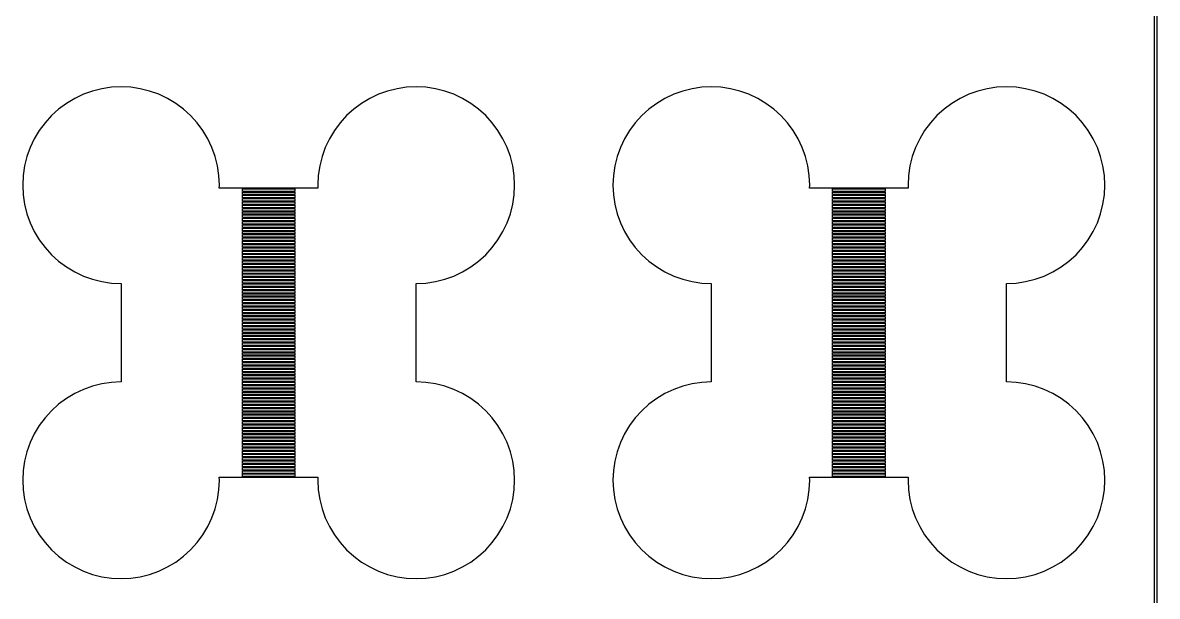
# Model space of a CAD drawing. Extents: x 0 to 72, y 0 to 108.
# Drawn here: x 54.75 to 72.05, y 9.48 to 18.23 of the extents above; entities that cross this region are included whole.
import ezdxf

# ---------------------------------------------------------------- set-up
doc = ezdxf.new("R2010")
doc.units = 0

msp = doc.modelspace()

# ---------------------------------------------------------------- linework, layer by layer
for p, q in [((72, 108), (72, 0)), ((72.05, -0.04999), (72.05, 108.05)), ((55.676, 17.1358), (55.5429, 17.0729)), ((55.8146, 17.1854), (55.676, 17.1358)), ((55.9574, 17.2212), (55.8146, 17.1854)), ((56.103, 17.2428), (55.9574, 17.2212)), ((56.25, 17.25), (56.103, 17.2428)), ((56.397, 17.2428), (56.25, 17.25)), ((56.5426, 17.2212), (56.397, 17.2428)), ((56.6854, 17.1854), (56.5426, 17.2212)), ((56.824, 17.1358), (56.6854, 17.1854)), ((56.9571, 17.0729), (56.824, 17.1358)), ((60.176, 17.1358), (60.0429, 17.0729)), ((60.3146, 17.1854), (60.176, 17.1358)), ((60.4574, 17.2212), (60.3146, 17.1854)), ((60.603, 17.2428), (60.4574, 17.2212)), ((60.75, 17.25), (60.603, 17.2428)), ((60.897, 17.2428), (60.75, 17.25)), ((61.0426, 17.2212), (60.897, 17.2428)), ((61.1854, 17.1854), (61.0426, 17.2212)), ((61.324, 17.1358), (61.1854, 17.1854)), ((61.4571, 17.0729), (61.324, 17.1358)), ((64.676, 17.1358), (64.5429, 17.0729)), ((64.8146, 17.1854), (64.676, 17.1358)), ((64.9574, 17.2212), (64.8146, 17.1854)), ((65.103, 17.2428), (64.9574, 17.2212)), ((65.25, 17.25), (65.103, 17.2428)), ((65.397, 17.2428), (65.25, 17.25)), ((65.5426, 17.2212), (65.397, 17.2428)), ((65.6854, 17.1854), (65.5426, 17.2212)), ((65.824, 17.1358), (65.6854, 17.1854)), ((65.9571, 17.0729), (65.824, 17.1358)), ((69.176, 17.1358), (69.0429, 17.0729)), ((69.3146, 17.1854), (69.176, 17.1358)), ((69.4574, 17.2212), (69.3146, 17.1854)), ((69.603, 17.2428), (69.4574, 17.2212)), ((69.75, 17.25), (69.603, 17.2428)), ((69.897, 17.2428), (69.75, 17.25)), ((70.0426, 17.2212), (69.897, 17.2428)), ((70.1854, 17.1854), (70.0426, 17.2212)), ((70.324, 17.1358), (70.1854, 17.1854)), ((70.4571, 17.0729), (70.324, 17.1358)), ((55.4167, 16.9972), (55.2984, 16.9095)), ((55.5429, 17.0729), (55.4167, 16.9972)), ((57.0834, 16.9972), (56.9571, 17.0729)), ((57.2016, 16.9095), (57.0834, 16.9972)), ((59.9166, 16.9972), (59.7984, 16.9095)), ((60.0429, 17.0729), (59.9166, 16.9972)), ((61.5833, 16.9972), (61.4571, 17.0729)), ((61.7016, 16.9095), (61.5833, 16.9972)), ((64.4167, 16.9972), (64.2984, 16.9095)), ((64.5429, 17.0729), (64.4167, 16.9972)), ((66.0834, 16.9972), (65.9571, 17.0729)), ((66.2016, 16.9095), (66.0834, 16.9972)), ((68.9166, 16.9972), (68.7984, 16.9095)), ((69.0429, 17.0729), (68.9166, 16.9972)), ((70.5833, 16.9972), (70.4571, 17.0729)), ((70.7016, 16.9095), (70.5833, 16.9972)), ((55.1893, 16.8107), (55.0905, 16.7016)), ((55.2984, 16.9095), (55.1893, 16.8107)), ((57.3107, 16.8107), (57.2016, 16.9095)), ((57.4095, 16.7016), (57.3107, 16.8107)), ((59.6893, 16.8107), (59.5905, 16.7016)), ((59.7984, 16.9095), (59.6893, 16.8107)), ((61.8107, 16.8107), (61.7016, 16.9095)), ((61.9095, 16.7016), (61.8107, 16.8107)), ((64.1893, 16.8107), (64.0905, 16.7016)), ((64.2984, 16.9095), (64.1893, 16.8107)), ((66.3107, 16.8107), (66.2016, 16.9095)), ((66.4095, 16.7016), (66.3107, 16.8107)), ((68.6893, 16.8107), (68.5905, 16.7016)), ((68.7984, 16.9095), (68.6893, 16.8107)), ((70.8107, 16.8107), (70.7016, 16.9095)), ((70.9095, 16.7016), (70.8107, 16.8107)), ((55.0905, 16.7016), (55.0028, 16.5833)), ((57.4972, 16.5833), (57.4095, 16.7016)), ((59.5905, 16.7016), (59.5028, 16.5833)), ((61.9972, 16.5833), (61.9095, 16.7016)), ((64.0905, 16.7016), (64.0028, 16.5833)), ((66.4972, 16.5833), (66.4095, 16.7016)), ((68.5905, 16.7016), (68.5028, 16.5833)), ((70.9972, 16.5833), (70.9095, 16.7016)), ((54.9271, 16.4571), (54.8642, 16.324)), ((55.0028, 16.5833), (54.9271, 16.4571)), ((57.5729, 16.4571), (57.4972, 16.5833)), ((57.6358, 16.324), (57.5729, 16.4571)), ((59.4271, 16.4571), (59.3642, 16.324)), ((59.5028, 16.5833), (59.4271, 16.4571)), ((62.0729, 16.4571), (61.9972, 16.5833)), ((62.1358, 16.324), (62.0729, 16.4571)), ((63.9271, 16.4571), (63.8642, 16.324)), ((64.0028, 16.5833), (63.9271, 16.4571)), ((66.5729, 16.4571), (66.4972, 16.5833)), ((66.6358, 16.324), (66.5729, 16.4571)), ((68.4271, 16.4571), (68.3642, 16.324)), ((68.5028, 16.5833), (68.4271, 16.4571)), ((71.0729, 16.4571), (70.9972, 16.5833)), ((71.1358, 16.324), (71.0729, 16.4571)), ((54.8642, 16.324), (54.8146, 16.1854)), ((57.6854, 16.1854), (57.6358, 16.324)), ((59.3642, 16.324), (59.3146, 16.1854)), ((62.1854, 16.1854), (62.1358, 16.324)), ((63.8642, 16.324), (63.8146, 16.1854)), ((66.6854, 16.1854), (66.6358, 16.324)), ((68.3642, 16.324), (68.3146, 16.1854)), ((71.1854, 16.1854), (71.1358, 16.324)), ((54.8146, 16.1854), (54.7788, 16.0426)), ((57.7212, 16.0426), (57.6854, 16.1854)), ((59.3146, 16.1854), (59.2788, 16.0426)), ((62.2212, 16.0426), (62.1854, 16.1854)), ((63.8146, 16.1854), (63.7788, 16.0426)), ((66.7212, 16.0426), (66.6854, 16.1854)), ((68.3146, 16.1854), (68.2788, 16.0426)), ((71.2212, 16.0426), (71.1854, 16.1854)), ((54.7788, 16.0426), (54.7572, 15.897)), ((57.7428, 15.897), (57.7212, 16.0426)), ((59.2788, 16.0426), (59.2572, 15.897)), ((62.2428, 15.897), (62.2212, 16.0426)), ((63.7788, 16.0426), (63.7572, 15.897)), ((66.7428, 15.897), (66.7212, 16.0426)), ((68.2788, 16.0426), (68.2572, 15.897)), ((71.2428, 15.897), (71.2212, 16.0426)), ((54.7572, 15.897), (54.75, 15.75)), ((54.75, 15.75), (54.7572, 15.603)), ((57.75, 15.75), (57.7428, 15.897)), ((57.7478, 15.705), (57.75, 15.75)), ((59.2572, 15.897), (59.25, 15.75)), ((59.25, 15.75), (59.2522, 15.705)), ((62.25, 15.75), (62.2428, 15.897)), ((62.2428, 15.603), (62.25, 15.75)), ((63.7572, 15.897), (63.75, 15.75)), ((63.75, 15.75), (63.7572, 15.603)), ((66.75, 15.75), (66.7428, 15.897)), ((66.7478, 15.705), (66.75, 15.75)), ((68.2572, 15.897), (68.25, 15.75)), ((68.25, 15.75), (68.2522, 15.705)), ((71.25, 15.75), (71.2428, 15.897)), ((71.2428, 15.603), (71.25, 15.75)), ((54.7572, 15.603), (54.7788, 15.4574)), ((59.2522, 15.705), (57.7478, 15.705)), ((58.1, 15.655), (58.1, 15.695)), ((58.1, 15.695), (58.9, 15.695)), ((58.9, 15.655), (58.1, 15.655)), ((58.1, 15.605), (58.1, 15.645)), ((58.1, 15.645), (58.9, 15.645)), ((58.9, 15.605), (58.1, 15.605)), ((58.1, 15.555), (58.1, 15.595)), ((58.1, 15.595), (58.9, 15.595)), ((58.9, 15.695), (58.9, 15.655)), ((58.9, 15.645), (58.9, 15.605)), ((58.9, 15.595), (58.9, 15.555)), ((62.2212, 15.4574), (62.2428, 15.603)), ((63.7572, 15.603), (63.7788, 15.4574)), ((68.2522, 15.705), (66.7478, 15.705)), ((67.1, 15.655), (67.1, 15.695)), ((67.1, 15.695), (67.9, 15.695)), ((67.9, 15.655), (67.1, 15.655)), ((67.1, 15.605), (67.1, 15.645)), ((67.1, 15.645), (67.9, 15.645)), ((67.9, 15.605), (67.1, 15.605)), ((67.1, 15.555), (67.1, 15.595)), ((67.1, 15.595), (67.9, 15.595)), ((67.9, 15.695), (67.9, 15.655)), ((67.9, 15.645), (67.9, 15.605)), ((67.9, 15.595), (67.9, 15.555)), ((71.2212, 15.4574), (71.2428, 15.603)), ((54.7788, 15.4574), (54.8146, 15.3146)), ((58.9, 15.555), (58.1, 15.555)), ((58.1, 15.505), (58.1, 15.545)), ((58.1, 15.545), (58.9, 15.545)), ((58.9, 15.505), (58.1, 15.505)), ((58.1, 15.455), (58.1, 15.495)), ((58.1, 15.495), (58.9, 15.495)), ((58.9, 15.455), (58.1, 15.455)), ((58.1, 15.405), (58.1, 15.445)), ((58.1, 15.445), (58.9, 15.445)), ((58.9, 15.405), (58.1, 15.405)), ((58.9, 15.545), (58.9, 15.505)), ((58.9, 15.495), (58.9, 15.455)), ((58.9, 15.445), (58.9, 15.405)), ((62.1854, 15.3146), (62.2212, 15.4574)), ((63.7788, 15.4574), (63.8146, 15.3146)), ((67.9, 15.555), (67.1, 15.555)), ((67.1, 15.505), (67.1, 15.545)), ((67.1, 15.545), (67.9, 15.545)), ((67.9, 15.505), (67.1, 15.505)), ((67.1, 15.455), (67.1, 15.495)), ((67.1, 15.495), (67.9, 15.495)), ((67.9, 15.455), (67.1, 15.455)), ((67.1, 15.405), (67.1, 15.445)), ((67.1, 15.445), (67.9, 15.445)), ((67.9, 15.405), (67.1, 15.405)), ((67.9, 15.545), (67.9, 15.505)), ((67.9, 15.495), (67.9, 15.455)), ((67.9, 15.445), (67.9, 15.405)), ((71.1854, 15.3146), (71.2212, 15.4574)), ((54.8146, 15.3146), (54.8642, 15.176)), ((58.1, 15.355), (58.1, 15.395)), ((58.1, 15.395), (58.9, 15.395)), ((58.9, 15.355), (58.1, 15.355)), ((58.1, 15.305), (58.1, 15.345)), ((58.1, 15.345), (58.9, 15.345)), ((58.9, 15.305), (58.1, 15.305)), ((58.1, 15.255), (58.1, 15.295)), ((58.1, 15.295), (58.9, 15.295)), ((58.9, 15.255), (58.1, 15.255)), ((58.1, 15.205), (58.1, 15.245)), ((58.1, 15.245), (58.9, 15.245)), ((58.9, 15.395), (58.9, 15.355)), ((58.9, 15.345), (58.9, 15.305)), ((58.9, 15.295), (58.9, 15.255)), ((58.9, 15.245), (58.9, 15.205)), ((62.1358, 15.176), (62.1854, 15.3146)), ((63.8146, 15.3146), (63.8642, 15.176)), ((67.1, 15.355), (67.1, 15.395)), ((67.1, 15.395), (67.9, 15.395)), ((67.9, 15.355), (67.1, 15.355)), ((67.1, 15.305), (67.1, 15.345)), ((67.1, 15.345), (67.9, 15.345)), ((67.9, 15.305), (67.1, 15.305)), ((67.1, 15.255), (67.1, 15.295)), ((67.1, 15.295), (67.9, 15.295)), ((67.9, 15.255), (67.1, 15.255)), ((67.1, 15.205), (67.1, 15.245)), ((67.1, 15.245), (67.9, 15.245)), ((67.9, 15.395), (67.9, 15.355)), ((67.9, 15.345), (67.9, 15.305)), ((67.9, 15.295), (67.9, 15.255)), ((67.9, 15.245), (67.9, 15.205)), ((71.1358, 15.176), (71.1854, 15.3146)), ((54.8642, 15.176), (54.9271, 15.0429)), ((58.9, 15.205), (58.1, 15.205)), ((58.1, 15.155), (58.1, 15.195)), ((58.1, 15.195), (58.9, 15.195)), ((58.9, 15.155), (58.1, 15.155)), ((58.1, 15.105), (58.1, 15.145)), ((58.1, 15.145), (58.9, 15.145)), ((58.9, 15.105), (58.1, 15.105)), ((58.1, 15.055), (58.1, 15.095)), ((58.1, 15.095), (58.9, 15.095)), ((58.9, 15.055), (58.1, 15.055)), ((58.9, 15.195), (58.9, 15.155)), ((58.9, 15.145), (58.9, 15.105)), ((58.9, 15.095), (58.9, 15.055)), ((62.0729, 15.0429), (62.1358, 15.176)), ((63.8642, 15.176), (63.9271, 15.0429)), ((67.9, 15.205), (67.1, 15.205)), ((67.1, 15.155), (67.1, 15.195)), ((67.1, 15.195), (67.9, 15.195)), ((67.9, 15.155), (67.1, 15.155)), ((67.1, 15.105), (67.1, 15.145)), ((67.1, 15.145), (67.9, 15.145)), ((67.9, 15.105), (67.1, 15.105)), ((67.1, 15.055), (67.1, 15.095)), ((67.1, 15.095), (67.9, 15.095)), ((67.9, 15.055), (67.1, 15.055)), ((67.9, 15.195), (67.9, 15.155)), ((67.9, 15.145), (67.9, 15.105)), ((67.9, 15.095), (67.9, 15.055)), ((71.0729, 15.0429), (71.1358, 15.176)), ((54.9271, 15.0429), (55.0028, 14.9166)), ((55.0028, 14.9166), (55.0905, 14.7984)), ((58.1, 15.005), (58.1, 15.045)), ((58.1, 15.045), (58.9, 15.045)), ((58.9, 15.005), (58.1, 15.005)), ((58.1, 14.955), (58.1, 14.995)), ((58.1, 14.995), (58.9, 14.995)), ((58.9, 14.955), (58.1, 14.955)), ((58.1, 14.905), (58.1, 14.945)), ((58.1, 14.945), (58.9, 14.945)), ((58.9, 14.905), (58.1, 14.905)), ((58.1, 14.855), (58.1, 14.895)), ((58.1, 14.895), (58.9, 14.895)), ((58.9, 15.045), (58.9, 15.005)), ((58.9, 14.995), (58.9, 14.955)), ((58.9, 14.945), (58.9, 14.905)), ((58.9, 14.895), (58.9, 14.855)), ((61.9095, 14.7984), (61.9972, 14.9166)), ((61.9972, 14.9166), (62.0729, 15.0429)), ((63.9271, 15.0429), (64.0028, 14.9166)), ((64.0028, 14.9166), (64.0905, 14.7984)), ((67.1, 15.005), (67.1, 15.045)), ((67.1, 15.045), (67.9, 15.045)), ((67.9, 15.005), (67.1, 15.005)), ((67.1, 14.955), (67.1, 14.995)), ((67.1, 14.995), (67.9, 14.995)), ((67.9, 14.955), (67.1, 14.955)), ((67.1, 14.905), (67.1, 14.945)), ((67.1, 14.945), (67.9, 14.945)), ((67.9, 14.905), (67.1, 14.905)), ((67.1, 14.855), (67.1, 14.895)), ((67.1, 14.895), (67.9, 14.895)), ((67.9, 15.045), (67.9, 15.005)), ((67.9, 14.995), (67.9, 14.955)), ((67.9, 14.945), (67.9, 14.905)), ((67.9, 14.895), (67.9, 14.855)), ((70.9095, 14.7984), (70.9972, 14.9166)), ((70.9972, 14.9166), (71.0729, 15.0429)), ((55.0905, 14.7984), (55.1893, 14.6893)), ((58.9, 14.855), (58.1, 14.855)), ((58.1, 14.805), (58.1, 14.845)), ((58.1, 14.845), (58.9, 14.845)), ((58.9, 14.805), (58.1, 14.805)), ((58.1, 14.755), (58.1, 14.795)), ((58.1, 14.795), (58.9, 14.795)), ((58.9, 14.755), (58.1, 14.755)), ((58.1, 14.705), (58.1, 14.745)), ((58.1, 14.745), (58.9, 14.745)), ((58.9, 14.705), (58.1, 14.705)), ((58.9, 14.845), (58.9, 14.805)), ((58.9, 14.795), (58.9, 14.755)), ((58.9, 14.745), (58.9, 14.705)), ((61.8107, 14.6893), (61.9095, 14.7984)), ((64.0905, 14.7984), (64.1893, 14.6893)), ((67.9, 14.855), (67.1, 14.855)), ((67.1, 14.805), (67.1, 14.845)), ((67.1, 14.845), (67.9, 14.845)), ((67.9, 14.805), (67.1, 14.805)), ((67.1, 14.755), (67.1, 14.795)), ((67.1, 14.795), (67.9, 14.795)), ((67.9, 14.755), (67.1, 14.755)), ((67.1, 14.705), (67.1, 14.745)), ((67.1, 14.745), (67.9, 14.745)), ((67.9, 14.705), (67.1, 14.705)), ((67.9, 14.845), (67.9, 14.805)), ((67.9, 14.795), (67.9, 14.755)), ((67.9, 14.745), (67.9, 14.705)), ((70.8107, 14.6893), (70.9095, 14.7984)), ((55.1893, 14.6893), (55.2984, 14.5905)), ((55.2984, 14.5905), (55.4167, 14.5028)), ((58.1, 14.655), (58.1, 14.695)), ((58.1, 14.695), (58.9, 14.695)), ((58.9, 14.655), (58.1, 14.655)), ((58.1, 14.605), (58.1, 14.645)), ((58.1, 14.645), (58.9, 14.645)), ((58.9, 14.605), (58.1, 14.605)), ((58.1, 14.555), (58.1, 14.595)), ((58.1, 14.595), (58.9, 14.595)), ((58.9, 14.555), (58.1, 14.555)), ((58.1, 14.505), (58.1, 14.545)), ((58.1, 14.545), (58.9, 14.545)), ((58.9, 14.695), (58.9, 14.655)), ((58.9, 14.645), (58.9, 14.605)), ((58.9, 14.595), (58.9, 14.555)), ((58.9, 14.545), (58.9, 14.505)), ((61.5833, 14.5028), (61.7016, 14.5905)), ((61.7016, 14.5905), (61.8107, 14.6893)), ((64.1893, 14.6893), (64.2984, 14.5905)), ((64.2984, 14.5905), (64.4167, 14.5028)), ((67.1, 14.655), (67.1, 14.695)), ((67.1, 14.695), (67.9, 14.695)), ((67.9, 14.655), (67.1, 14.655)), ((67.1, 14.605), (67.1, 14.645)), ((67.1, 14.645), (67.9, 14.645)), ((67.9, 14.605), (67.1, 14.605)), ((67.1, 14.555), (67.1, 14.595)), ((67.1, 14.595), (67.9, 14.595)), ((67.9, 14.555), (67.1, 14.555)), ((67.1, 14.505), (67.1, 14.545)), ((67.1, 14.545), (67.9, 14.545)), ((67.9, 14.695), (67.9, 14.655)), ((67.9, 14.645), (67.9, 14.605)), ((67.9, 14.595), (67.9, 14.555)), ((67.9, 14.545), (67.9, 14.505)), ((70.5833, 14.5028), (70.7016, 14.5905)), ((70.7016, 14.5905), (70.8107, 14.6893)), ((55.4167, 14.5028), (55.5429, 14.4271)), ((55.5429, 14.4271), (55.676, 14.3642)), ((55.676, 14.3642), (55.8146, 14.3146)), ((58.9, 14.505), (58.1, 14.505)), ((58.1, 14.455), (58.1, 14.495)), ((58.1, 14.495), (58.9, 14.495)), ((58.9, 14.455), (58.1, 14.455)), ((58.1, 14.405), (58.1, 14.445)), ((58.1, 14.445), (58.9, 14.445)), ((58.9, 14.405), (58.1, 14.405)), ((58.1, 14.355), (58.1, 14.395)), ((58.1, 14.395), (58.9, 14.395)), ((58.9, 14.495), (58.9, 14.455)), ((58.9, 14.445), (58.9, 14.405)), ((58.9, 14.395), (58.9, 14.355)), ((61.1854, 14.3146), (61.324, 14.3642)), ((61.324, 14.3642), (61.4571, 14.4271)), ((61.4571, 14.4271), (61.5833, 14.5028)), ((64.4167, 14.5028), (64.5429, 14.4271)), ((64.5429, 14.4271), (64.676, 14.3642)), ((64.676, 14.3642), (64.8146, 14.3146)), ((67.9, 14.505), (67.1, 14.505)), ((67.1, 14.455), (67.1, 14.495)), ((67.1, 14.495), (67.9, 14.495)), ((67.9, 14.455), (67.1, 14.455)), ((67.1, 14.405), (67.1, 14.445)), ((67.1, 14.445), (67.9, 14.445)), ((67.9, 14.405), (67.1, 14.405)), ((67.1, 14.355), (67.1, 14.395)), ((67.1, 14.395), (67.9, 14.395)), ((67.9, 14.495), (67.9, 14.455)), ((67.9, 14.445), (67.9, 14.405)), ((67.9, 14.395), (67.9, 14.355)), ((70.1854, 14.3146), (70.324, 14.3642)), ((70.324, 14.3642), (70.4571, 14.4271)), ((70.4571, 14.4271), (70.5833, 14.5028)), ((55.8146, 14.3146), (55.9574, 14.2788)), ((55.9574, 14.2788), (56.103, 14.2572)), ((56.103, 14.2572), (56.25, 14.25)), ((56.25, 14.25), (56.25, 12.75)), ((58.9, 14.355), (58.1, 14.355)), ((58.1, 14.305), (58.1, 14.345)), ((58.1, 14.345), (58.9, 14.345)), ((58.9, 14.305), (58.1, 14.305)), ((58.1, 14.255), (58.1, 14.295)), ((58.1, 14.295), (58.9, 14.295)), ((58.9, 14.255), (58.1, 14.255)), ((58.1, 14.205), (58.1, 14.245)), ((58.1, 14.245), (58.9, 14.245)), ((58.9, 14.205), (58.1, 14.205)), ((58.1, 14.155), (58.1, 14.195)), ((58.1, 14.195), (58.9, 14.195)), ((58.9, 14.345), (58.9, 14.305)), ((58.9, 14.295), (58.9, 14.255)), ((58.9, 14.245), (58.9, 14.205)), ((58.9, 14.195), (58.9, 14.155)), ((60.75, 14.25), (60.897, 14.2572)), ((60.75, 12.75), (60.75, 14.25)), ((60.897, 14.2572), (61.0426, 14.2788)), ((61.0426, 14.2788), (61.1854, 14.3146)), ((64.8146, 14.3146), (64.9574, 14.2788)), ((64.9574, 14.2788), (65.103, 14.2572)), ((65.103, 14.2572), (65.25, 14.25)), ((65.25, 14.25), (65.25, 12.75)), ((67.9, 14.355), (67.1, 14.355)), ((67.1, 14.305), (67.1, 14.345)), ((67.1, 14.345), (67.9, 14.345)), ((67.9, 14.305), (67.1, 14.305)), ((67.1, 14.255), (67.1, 14.295)), ((67.1, 14.295), (67.9, 14.295)), ((67.9, 14.255), (67.1, 14.255)), ((67.1, 14.205), (67.1, 14.245)), ((67.1, 14.245), (67.9, 14.245)), ((67.9, 14.205), (67.1, 14.205)), ((67.1, 14.155), (67.1, 14.195)), ((67.1, 14.195), (67.9, 14.195)), ((67.9, 14.345), (67.9, 14.305)), ((67.9, 14.295), (67.9, 14.255)), ((67.9, 14.245), (67.9, 14.205)), ((67.9, 14.195), (67.9, 14.155)), ((69.75, 14.25), (69.897, 14.2572)), ((69.75, 12.75), (69.75, 14.25)), ((69.897, 14.2572), (70.0426, 14.2788)), ((70.0426, 14.2788), (70.1854, 14.3146)), ((58.9, 14.155), (58.1, 14.155)), ((58.1, 14.105), (58.1, 14.145)), ((58.1, 14.145), (58.9, 14.145)), ((58.9, 14.105), (58.1, 14.105)), ((58.1, 14.055), (58.1, 14.095)), ((58.1, 14.095), (58.9, 14.095)), ((58.9, 14.055), (58.1, 14.055)), ((58.1, 14.005), (58.1, 14.045)), ((58.1, 14.045), (58.9, 14.045)), ((58.9, 14.145), (58.9, 14.105)), ((58.9, 14.095), (58.9, 14.055)), ((58.9, 14.045), (58.9, 14.005)), ((67.9, 14.155), (67.1, 14.155)), ((67.1, 14.105), (67.1, 14.145)), ((67.1, 14.145), (67.9, 14.145)), ((67.9, 14.105), (67.1, 14.105)), ((67.1, 14.055), (67.1, 14.095)), ((67.1, 14.095), (67.9, 14.095)), ((67.9, 14.055), (67.1, 14.055)), ((67.1, 14.005), (67.1, 14.045)), ((67.1, 14.045), (67.9, 14.045)), ((67.9, 14.145), (67.9, 14.105)), ((67.9, 14.095), (67.9, 14.055)), ((67.9, 14.045), (67.9, 14.005)), ((58.9, 14.005), (58.1, 14.005)), ((58.1, 13.955), (58.1, 13.995)), ((58.1, 13.995), (58.9, 13.995)), ((58.9, 13.955), (58.1, 13.955)), ((58.1, 13.905), (58.1, 13.945)), ((58.1, 13.945), (58.9, 13.945)), ((58.9, 13.905), (58.1, 13.905)), ((58.1, 13.855), (58.1, 13.895)), ((58.1, 13.895), (58.9, 13.895)), ((58.9, 13.855), (58.1, 13.855)), ((58.1, 13.805), (58.1, 13.845)), ((58.1, 13.845), (58.9, 13.845)), ((58.9, 13.995), (58.9, 13.955)), ((58.9, 13.945), (58.9, 13.905)), ((58.9, 13.895), (58.9, 13.855)), ((58.9, 13.845), (58.9, 13.805)), ((67.9, 14.005), (67.1, 14.005)), ((67.1, 13.955), (67.1, 13.995)), ((67.1, 13.995), (67.9, 13.995)), ((67.9, 13.955), (67.1, 13.955)), ((67.1, 13.905), (67.1, 13.945)), ((67.1, 13.945), (67.9, 13.945)), ((67.9, 13.905), (67.1, 13.905)), ((67.1, 13.855), (67.1, 13.895)), ((67.1, 13.895), (67.9, 13.895)), ((67.9, 13.855), (67.1, 13.855)), ((67.1, 13.805), (67.1, 13.845)), ((67.1, 13.845), (67.9, 13.845)), ((67.9, 13.995), (67.9, 13.955)), ((67.9, 13.945), (67.9, 13.905)), ((67.9, 13.895), (67.9, 13.855)), ((67.9, 13.845), (67.9, 13.805)), ((58.9, 13.805), (58.1, 13.805)), ((58.1, 13.755), (58.1, 13.795)), ((58.1, 13.795), (58.9, 13.795)), ((58.9, 13.755), (58.1, 13.755)), ((58.1, 13.705), (58.1, 13.745)), ((58.1, 13.745), (58.9, 13.745)), ((58.9, 13.705), (58.1, 13.705)), ((58.1, 13.655), (58.1, 13.695)), ((58.1, 13.695), (58.9, 13.695)), ((58.9, 13.795), (58.9, 13.755)), ((58.9, 13.745), (58.9, 13.705)), ((58.9, 13.695), (58.9, 13.655)), ((67.9, 13.805), (67.1, 13.805)), ((67.1, 13.755), (67.1, 13.795)), ((67.1, 13.795), (67.9, 13.795)), ((67.9, 13.755), (67.1, 13.755)), ((67.1, 13.705), (67.1, 13.745)), ((67.1, 13.745), (67.9, 13.745)), ((67.9, 13.705), (67.1, 13.705)), ((67.1, 13.655), (67.1, 13.695)), ((67.1, 13.695), (67.9, 13.695)), ((67.9, 13.795), (67.9, 13.755)), ((67.9, 13.745), (67.9, 13.705)), ((67.9, 13.695), (67.9, 13.655)), ((58.9, 13.655), (58.1, 13.655)), ((58.1, 13.605), (58.1, 13.645)), ((58.1, 13.645), (58.9, 13.645)), ((58.9, 13.605), (58.1, 13.605)), ((58.1, 13.555), (58.1, 13.595)), ((58.1, 13.595), (58.9, 13.595)), ((58.9, 13.555), (58.1, 13.555)), ((58.1, 13.505), (58.1, 13.545)), ((58.1, 13.545), (58.9, 13.545)), ((58.9, 13.505), (58.1, 13.505)), ((58.1, 13.455), (58.1, 13.495)), ((58.1, 13.495), (58.9, 13.495)), ((58.9, 13.645), (58.9, 13.605)), ((58.9, 13.595), (58.9, 13.555)), ((58.9, 13.545), (58.9, 13.505)), ((58.9, 13.495), (58.9, 13.455)), ((67.9, 13.655), (67.1, 13.655)), ((67.1, 13.605), (67.1, 13.645)), ((67.1, 13.645), (67.9, 13.645)), ((67.9, 13.605), (67.1, 13.605)), ((67.1, 13.555), (67.1, 13.595)), ((67.1, 13.595), (67.9, 13.595)), ((67.9, 13.555), (67.1, 13.555)), ((67.1, 13.505), (67.1, 13.545)), ((67.1, 13.545), (67.9, 13.545)), ((67.9, 13.505), (67.1, 13.505)), ((67.1, 13.455), (67.1, 13.495)), ((67.1, 13.495), (67.9, 13.495)), ((67.9, 13.645), (67.9, 13.605)), ((67.9, 13.595), (67.9, 13.555)), ((67.9, 13.545), (67.9, 13.505)), ((67.9, 13.495), (67.9, 13.455)), ((58.9, 13.455), (58.1, 13.455)), ((58.1, 13.405), (58.1, 13.445)), ((58.1, 13.445), (58.9, 13.445)), ((58.9, 13.405), (58.1, 13.405)), ((58.1, 13.355), (58.1, 13.395)), ((58.1, 13.395), (58.9, 13.395)), ((58.9, 13.355), (58.1, 13.355)), ((58.1, 13.305), (58.1, 13.345)), ((58.1, 13.345), (58.9, 13.345)), ((58.9, 13.445), (58.9, 13.405)), ((58.9, 13.395), (58.9, 13.355)), ((58.9, 13.345), (58.9, 13.305)), ((67.9, 13.455), (67.1, 13.455)), ((67.1, 13.405), (67.1, 13.445)), ((67.1, 13.445), (67.9, 13.445)), ((67.9, 13.405), (67.1, 13.405)), ((67.1, 13.355), (67.1, 13.395)), ((67.1, 13.395), (67.9, 13.395)), ((67.9, 13.355), (67.1, 13.355)), ((67.1, 13.305), (67.1, 13.345)), ((67.1, 13.345), (67.9, 13.345)), ((67.9, 13.445), (67.9, 13.405)), ((67.9, 13.395), (67.9, 13.355)), ((67.9, 13.345), (67.9, 13.305)), ((58.9, 13.305), (58.1, 13.305)), ((58.1, 13.255), (58.1, 13.295)), ((58.1, 13.295), (58.9, 13.295)), ((58.9, 13.255), (58.1, 13.255)), ((58.1, 13.205), (58.1, 13.245)), ((58.1, 13.245), (58.9, 13.245)), ((58.9, 13.205), (58.1, 13.205)), ((58.1, 13.155), (58.1, 13.195)), ((58.1, 13.195), (58.9, 13.195)), ((58.9, 13.155), (58.1, 13.155)), ((58.9, 13.295), (58.9, 13.255)), ((58.9, 13.245), (58.9, 13.205)), ((58.9, 13.195), (58.9, 13.155)), ((67.9, 13.305), (67.1, 13.305)), ((67.1, 13.255), (67.1, 13.295)), ((67.1, 13.295), (67.9, 13.295)), ((67.9, 13.255), (67.1, 13.255)), ((67.1, 13.205), (67.1, 13.245)), ((67.1, 13.245), (67.9, 13.245)), ((67.9, 13.205), (67.1, 13.205)), ((67.1, 13.155), (67.1, 13.195)), ((67.1, 13.195), (67.9, 13.195)), ((67.9, 13.155), (67.1, 13.155)), ((67.9, 13.295), (67.9, 13.255)), ((67.9, 13.245), (67.9, 13.205)), ((67.9, 13.195), (67.9, 13.155)), ((58.1, 13.105), (58.1, 13.145)), ((58.1, 13.145), (58.9, 13.145)), ((58.9, 13.105), (58.1, 13.105)), ((58.1, 13.055), (58.1, 13.095)), ((58.1, 13.095), (58.9, 13.095)), ((58.9, 13.055), (58.1, 13.055)), ((58.1, 13.005), (58.1, 13.045)), ((58.1, 13.045), (58.9, 13.045)), ((58.9, 13.005), (58.1, 13.005)), ((58.1, 12.955), (58.1, 12.995)), ((58.1, 12.995), (58.9, 12.995)), ((58.9, 13.145), (58.9, 13.105)), ((58.9, 13.095), (58.9, 13.055)), ((58.9, 13.045), (58.9, 13.005)), ((58.9, 12.995), (58.9, 12.955)), ((67.1, 13.105), (67.1, 13.145)), ((67.1, 13.145), (67.9, 13.145)), ((67.9, 13.105), (67.1, 13.105)), ((67.1, 13.055), (67.1, 13.095)), ((67.1, 13.095), (67.9, 13.095)), ((67.9, 13.055), (67.1, 13.055)), ((67.1, 13.005), (67.1, 13.045)), ((67.1, 13.045), (67.9, 13.045)), ((67.9, 13.005), (67.1, 13.005)), ((67.1, 12.955), (67.1, 12.995)), ((67.1, 12.995), (67.9, 12.995)), ((67.9, 13.145), (67.9, 13.105)), ((67.9, 13.095), (67.9, 13.055)), ((67.9, 13.045), (67.9, 13.005)), ((67.9, 12.995), (67.9, 12.955)), ((58.9, 12.955), (58.1, 12.955)), ((58.1, 12.905), (58.1, 12.945)), ((58.1, 12.945), (58.9, 12.945)), ((58.9, 12.905), (58.1, 12.905)), ((58.1, 12.855), (58.1, 12.895)), ((58.1, 12.895), (58.9, 12.895)), ((58.9, 12.855), (58.1, 12.855)), ((58.1, 12.805), (58.1, 12.845)), ((58.1, 12.845), (58.9, 12.845)), ((58.9, 12.805), (58.1, 12.805)), ((58.9, 12.945), (58.9, 12.905)), ((58.9, 12.895), (58.9, 12.855)), ((58.9, 12.845), (58.9, 12.805)), ((67.9, 12.955), (67.1, 12.955)), ((67.1, 12.905), (67.1, 12.945)), ((67.1, 12.945), (67.9, 12.945)), ((67.9, 12.905), (67.1, 12.905)), ((67.1, 12.855), (67.1, 12.895)), ((67.1, 12.895), (67.9, 12.895)), ((67.9, 12.855), (67.1, 12.855)), ((67.1, 12.805), (67.1, 12.845)), ((67.1, 12.845), (67.9, 12.845)), ((67.9, 12.805), (67.1, 12.805)), ((67.9, 12.945), (67.9, 12.905)), ((67.9, 12.895), (67.9, 12.855)), ((67.9, 12.845), (67.9, 12.805)), ((55.676, 12.6358), (55.5429, 12.5729)), ((55.8146, 12.6854), (55.676, 12.6358)), ((55.9574, 12.7212), (55.8146, 12.6854)), ((56.103, 12.7428), (55.9574, 12.7212)), ((56.25, 12.75), (56.103, 12.7428)), ((58.1, 12.755), (58.1, 12.795)), ((58.1, 12.795), (58.9, 12.795)), ((58.9, 12.755), (58.1, 12.755)), ((58.1, 12.705), (58.1, 12.745)), ((58.1, 12.745), (58.9, 12.745)), ((58.9, 12.705), (58.1, 12.705)), ((58.1, 12.655), (58.1, 12.695)), ((58.1, 12.695), (58.9, 12.695)), ((58.9, 12.655), (58.1, 12.655)), ((58.1, 12.605), (58.1, 12.645)), ((58.1, 12.645), (58.9, 12.645)), ((58.9, 12.795), (58.9, 12.755)), ((58.9, 12.745), (58.9, 12.705)), ((58.9, 12.695), (58.9, 12.655)), ((58.9, 12.645), (58.9, 12.605)), ((60.897, 12.7428), (60.75, 12.75)), ((61.0426, 12.7212), (60.897, 12.7428)), ((61.1854, 12.6854), (61.0426, 12.7212)), ((61.324, 12.6358), (61.1854, 12.6854)), ((61.4571, 12.5729), (61.324, 12.6358)), ((64.676, 12.6358), (64.5429, 12.5729)), ((64.8146, 12.6854), (64.676, 12.6358)), ((64.9574, 12.7212), (64.8146, 12.6854)), ((65.103, 12.7428), (64.9574, 12.7212)), ((65.25, 12.75), (65.103, 12.7428)), ((67.1, 12.755), (67.1, 12.795)), ((67.1, 12.795), (67.9, 12.795)), ((67.9, 12.755), (67.1, 12.755)), ((67.1, 12.705), (67.1, 12.745)), ((67.1, 12.745), (67.9, 12.745)), ((67.9, 12.705), (67.1, 12.705)), ((67.1, 12.655), (67.1, 12.695)), ((67.1, 12.695), (67.9, 12.695)), ((67.9, 12.655), (67.1, 12.655)), ((67.1, 12.605), (67.1, 12.645)), ((67.1, 12.645), (67.9, 12.645)), ((67.9, 12.795), (67.9, 12.755)), ((67.9, 12.745), (67.9, 12.705)), ((67.9, 12.695), (67.9, 12.655)), ((67.9, 12.645), (67.9, 12.605)), ((69.897, 12.7428), (69.75, 12.75)), ((70.0426, 12.7212), (69.897, 12.7428)), ((70.1854, 12.6854), (70.0426, 12.7212)), ((70.324, 12.6358), (70.1854, 12.6854)), ((70.4571, 12.5729), (70.324, 12.6358)), ((55.4167, 12.4972), (55.2984, 12.4095)), ((55.5429, 12.5729), (55.4167, 12.4972)), ((58.9, 12.605), (58.1, 12.605)), ((58.1, 12.555), (58.1, 12.595)), ((58.1, 12.595), (58.9, 12.595)), ((58.9, 12.555), (58.1, 12.555)), ((58.1, 12.505), (58.1, 12.545)), ((58.1, 12.545), (58.9, 12.545)), ((58.9, 12.505), (58.1, 12.505)), ((58.1, 12.455), (58.1, 12.495)), ((58.1, 12.495), (58.9, 12.495)), ((58.9, 12.595), (58.9, 12.555)), ((58.9, 12.545), (58.9, 12.505)), ((58.9, 12.495), (58.9, 12.455)), ((61.5833, 12.4972), (61.4571, 12.5729)), ((61.7016, 12.4095), (61.5833, 12.4972)), ((64.4167, 12.4972), (64.2984, 12.4095)), ((64.5429, 12.5729), (64.4167, 12.4972)), ((67.9, 12.605), (67.1, 12.605)), ((67.1, 12.555), (67.1, 12.595)), ((67.1, 12.595), (67.9, 12.595)), ((67.9, 12.555), (67.1, 12.555)), ((67.1, 12.505), (67.1, 12.545)), ((67.1, 12.545), (67.9, 12.545)), ((67.9, 12.505), (67.1, 12.505)), ((67.1, 12.455), (67.1, 12.495)), ((67.1, 12.495), (67.9, 12.495)), ((67.9, 12.595), (67.9, 12.555)), ((67.9, 12.545), (67.9, 12.505)), ((67.9, 12.495), (67.9, 12.455)), ((70.5833, 12.4972), (70.4571, 12.5729)), ((70.7016, 12.4095), (70.5833, 12.4972)), ((55.1893, 12.3107), (55.0905, 12.2016)), ((55.2984, 12.4095), (55.1893, 12.3107)), ((58.9, 12.455), (58.1, 12.455)), ((58.1, 12.405), (58.1, 12.445)), ((58.1, 12.445), (58.9, 12.445)), ((58.9, 12.405), (58.1, 12.405)), ((58.1, 12.355), (58.1, 12.395)), ((58.1, 12.395), (58.9, 12.395)), ((58.9, 12.355), (58.1, 12.355)), ((58.1, 12.305), (58.1, 12.345)), ((58.1, 12.345), (58.9, 12.345)), ((58.9, 12.305), (58.1, 12.305)), ((58.1, 12.255), (58.1, 12.295)), ((58.1, 12.295), (58.9, 12.295)), ((58.9, 12.445), (58.9, 12.405)), ((58.9, 12.395), (58.9, 12.355)), ((58.9, 12.345), (58.9, 12.305)), ((58.9, 12.295), (58.9, 12.255)), ((61.8107, 12.3107), (61.7016, 12.4095)), ((61.9095, 12.2016), (61.8107, 12.3107)), ((64.1893, 12.3107), (64.0905, 12.2016)), ((64.2984, 12.4095), (64.1893, 12.3107)), ((67.9, 12.455), (67.1, 12.455)), ((67.1, 12.405), (67.1, 12.445)), ((67.1, 12.445), (67.9, 12.445)), ((67.9, 12.405), (67.1, 12.405)), ((67.1, 12.355), (67.1, 12.395)), ((67.1, 12.395), (67.9, 12.395)), ((67.9, 12.355), (67.1, 12.355)), ((67.1, 12.305), (67.1, 12.345)), ((67.1, 12.345), (67.9, 12.345)), ((67.9, 12.305), (67.1, 12.305)), ((67.1, 12.255), (67.1, 12.295)), ((67.1, 12.295), (67.9, 12.295)), ((67.9, 12.445), (67.9, 12.405)), ((67.9, 12.395), (67.9, 12.355)), ((67.9, 12.345), (67.9, 12.305)), ((67.9, 12.295), (67.9, 12.255)), ((70.8107, 12.3107), (70.7016, 12.4095)), ((70.9095, 12.2016), (70.8107, 12.3107)), ((55.0905, 12.2016), (55.0028, 12.0834)), ((58.9, 12.255), (58.1, 12.255)), ((58.1, 12.205), (58.1, 12.245)), ((58.1, 12.245), (58.9, 12.245)), ((58.9, 12.205), (58.1, 12.205)), ((58.1, 12.155), (58.1, 12.195)), ((58.1, 12.195), (58.9, 12.195)), ((58.9, 12.155), (58.1, 12.155)), ((58.1, 12.105), (58.1, 12.145)), ((58.1, 12.145), (58.9, 12.145)), ((58.9, 12.245), (58.9, 12.205)), ((58.9, 12.195), (58.9, 12.155)), ((58.9, 12.145), (58.9, 12.105)), ((61.9972, 12.0834), (61.9095, 12.2016)), ((64.0905, 12.2016), (64.0028, 12.0834)), ((67.9, 12.255), (67.1, 12.255)), ((67.1, 12.205), (67.1, 12.245)), ((67.1, 12.245), (67.9, 12.245)), ((67.9, 12.205), (67.1, 12.205)), ((67.1, 12.155), (67.1, 12.195)), ((67.1, 12.195), (67.9, 12.195)), ((67.9, 12.155), (67.1, 12.155)), ((67.1, 12.105), (67.1, 12.145)), ((67.1, 12.145), (67.9, 12.145)), ((67.9, 12.245), (67.9, 12.205)), ((67.9, 12.195), (67.9, 12.155)), ((67.9, 12.145), (67.9, 12.105)), ((70.9972, 12.0834), (70.9095, 12.2016)), ((54.9271, 11.9571), (54.8642, 11.824)), ((55.0028, 12.0834), (54.9271, 11.9571)), ((58.9, 12.105), (58.1, 12.105)), ((58.1, 12.055), (58.1, 12.095)), ((58.1, 12.095), (58.9, 12.095)), ((58.9, 12.055), (58.1, 12.055)), ((58.1, 12.005), (58.1, 12.045)), ((58.1, 12.045), (58.9, 12.045)), ((58.9, 12.005), (58.1, 12.005)), ((58.1, 11.955), (58.1, 11.995)), ((58.1, 11.995), (58.9, 11.995)), ((58.9, 11.955), (58.1, 11.955)), ((58.1, 11.905), (58.1, 11.945)), ((58.1, 11.945), (58.9, 11.945)), ((58.9, 12.095), (58.9, 12.055)), ((58.9, 12.045), (58.9, 12.005)), ((58.9, 11.995), (58.9, 11.955)), ((58.9, 11.945), (58.9, 11.905)), ((62.0729, 11.9571), (61.9972, 12.0834)), ((62.1358, 11.824), (62.0729, 11.9571)), ((63.9271, 11.9571), (63.8642, 11.824)), ((64.0028, 12.0834), (63.9271, 11.9571)), ((67.9, 12.105), (67.1, 12.105)), ((67.1, 12.055), (67.1, 12.095)), ((67.1, 12.095), (67.9, 12.095)), ((67.9, 12.055), (67.1, 12.055)), ((67.1, 12.005), (67.1, 12.045)), ((67.1, 12.045), (67.9, 12.045)), ((67.9, 12.005), (67.1, 12.005)), ((67.1, 11.955), (67.1, 11.995)), ((67.1, 11.995), (67.9, 11.995)), ((67.9, 11.955), (67.1, 11.955)), ((67.1, 11.905), (67.1, 11.945)), ((67.1, 11.945), (67.9, 11.945)), ((67.9, 12.095), (67.9, 12.055)), ((67.9, 12.045), (67.9, 12.005)), ((67.9, 11.995), (67.9, 11.955)), ((67.9, 11.945), (67.9, 11.905)), ((71.0729, 11.9571), (70.9972, 12.0834)), ((71.1358, 11.824), (71.0729, 11.9571)), ((54.8642, 11.824), (54.8146, 11.6854)), ((58.9, 11.905), (58.1, 11.905)), ((58.1, 11.855), (58.1, 11.895)), ((58.1, 11.895), (58.9, 11.895)), ((58.9, 11.855), (58.1, 11.855)), ((58.1, 11.805), (58.1, 11.845)), ((58.1, 11.845), (58.9, 11.845)), ((58.9, 11.805), (58.1, 11.805)), ((58.1, 11.755), (58.1, 11.795)), ((58.1, 11.795), (58.9, 11.795)), ((58.9, 11.895), (58.9, 11.855)), ((58.9, 11.845), (58.9, 11.805)), ((58.9, 11.795), (58.9, 11.755)), ((62.1854, 11.6854), (62.1358, 11.824)), ((63.8642, 11.824), (63.8146, 11.6854)), ((67.9, 11.905), (67.1, 11.905)), ((67.1, 11.855), (67.1, 11.895)), ((67.1, 11.895), (67.9, 11.895)), ((67.9, 11.855), (67.1, 11.855)), ((67.1, 11.805), (67.1, 11.845)), ((67.1, 11.845), (67.9, 11.845)), ((67.9, 11.805), (67.1, 11.805)), ((67.1, 11.755), (67.1, 11.795)), ((67.1, 11.795), (67.9, 11.795)), ((67.9, 11.895), (67.9, 11.855)), ((67.9, 11.845), (67.9, 11.805)), ((67.9, 11.795), (67.9, 11.755)), ((71.1854, 11.6854), (71.1358, 11.824)), ((54.8146, 11.6854), (54.7788, 11.5426)), ((58.9, 11.755), (58.1, 11.755)), ((58.1, 11.705), (58.1, 11.745)), ((58.1, 11.745), (58.9, 11.745)), ((58.9, 11.705), (58.1, 11.705)), ((58.1, 11.655), (58.1, 11.695)), ((58.1, 11.695), (58.9, 11.695)), ((58.9, 11.655), (58.1, 11.655)), ((58.1, 11.605), (58.1, 11.645)), ((58.1, 11.645), (58.9, 11.645)), ((58.9, 11.605), (58.1, 11.605)), ((58.1, 11.555), (58.1, 11.595)), ((58.1, 11.595), (58.9, 11.595)), ((58.9, 11.745), (58.9, 11.705)), ((58.9, 11.695), (58.9, 11.655)), ((58.9, 11.645), (58.9, 11.605)), ((58.9, 11.595), (58.9, 11.555)), ((62.2212, 11.5426), (62.1854, 11.6854)), ((63.8146, 11.6854), (63.7788, 11.5426)), ((67.9, 11.755), (67.1, 11.755)), ((67.1, 11.705), (67.1, 11.745)), ((67.1, 11.745), (67.9, 11.745)), ((67.9, 11.705), (67.1, 11.705)), ((67.1, 11.655), (67.1, 11.695)), ((67.1, 11.695), (67.9, 11.695)), ((67.9, 11.655), (67.1, 11.655)), ((67.1, 11.605), (67.1, 11.645)), ((67.1, 11.645), (67.9, 11.645)), ((67.9, 11.605), (67.1, 11.605)), ((67.1, 11.555), (67.1, 11.595)), ((67.1, 11.595), (67.9, 11.595)), ((67.9, 11.745), (67.9, 11.705)), ((67.9, 11.695), (67.9, 11.655)), ((67.9, 11.645), (67.9, 11.605)), ((67.9, 11.595), (67.9, 11.555)), ((71.2212, 11.5426), (71.1854, 11.6854)), ((54.7788, 11.5426), (54.7572, 11.397)), ((58.9, 11.555), (58.1, 11.555)), ((58.1, 11.505), (58.1, 11.545)), ((58.1, 11.545), (58.9, 11.545)), ((58.9, 11.505), (58.1, 11.505)), ((58.1, 11.455), (58.1, 11.495)), ((58.1, 11.495), (58.9, 11.495)), ((58.9, 11.455), (58.1, 11.455)), ((58.1, 11.405), (58.1, 11.445)), ((58.1, 11.445), (58.9, 11.445)), ((58.9, 11.545), (58.9, 11.505)), ((58.9, 11.495), (58.9, 11.455)), ((58.9, 11.445), (58.9, 11.405)), ((62.2428, 11.397), (62.2212, 11.5426)), ((63.7788, 11.5426), (63.7572, 11.397)), ((67.9, 11.555), (67.1, 11.555)), ((67.1, 11.505), (67.1, 11.545)), ((67.1, 11.545), (67.9, 11.545)), ((67.9, 11.505), (67.1, 11.505)), ((67.1, 11.455), (67.1, 11.495)), ((67.1, 11.495), (67.9, 11.495)), ((67.9, 11.455), (67.1, 11.455)), ((67.1, 11.405), (67.1, 11.445)), ((67.1, 11.445), (67.9, 11.445)), ((67.9, 11.545), (67.9, 11.505)), ((67.9, 11.495), (67.9, 11.455)), ((67.9, 11.445), (67.9, 11.405)), ((71.2428, 11.397), (71.2212, 11.5426)), ((54.7572, 11.397), (54.75, 11.25)), ((54.75, 11.25), (54.7572, 11.103)), ((57.7428, 11.103), (57.75, 11.25)), ((57.75, 11.25), (57.7478, 11.295)), ((57.7478, 11.295), (59.2522, 11.295)), ((58.9, 11.405), (58.1, 11.405)), ((58.1, 11.355), (58.1, 11.395)), ((58.1, 11.395), (58.9, 11.395)), ((58.9, 11.355), (58.1, 11.355)), ((58.1, 11.305), (58.1, 11.345)), ((58.1, 11.345), (58.9, 11.345)), ((58.9, 11.305), (58.1, 11.305)), ((58.9, 11.395), (58.9, 11.355)), ((58.9, 11.345), (58.9, 11.305)), ((59.2522, 11.295), (59.25, 11.25)), ((59.25, 11.25), (59.2572, 11.103)), ((62.25, 11.25), (62.2428, 11.397)), ((62.2428, 11.103), (62.25, 11.25)), ((63.7572, 11.397), (63.75, 11.25)), ((63.75, 11.25), (63.7572, 11.103)), ((66.7428, 11.103), (66.75, 11.25)), ((66.75, 11.25), (66.7478, 11.295)), ((66.7478, 11.295), (68.2522, 11.295)), ((67.9, 11.405), (67.1, 11.405)), ((67.1, 11.355), (67.1, 11.395)), ((67.1, 11.395), (67.9, 11.395)), ((67.9, 11.355), (67.1, 11.355)), ((67.1, 11.305), (67.1, 11.345)), ((67.1, 11.345), (67.9, 11.345)), ((67.9, 11.305), (67.1, 11.305)), ((67.9, 11.395), (67.9, 11.355)), ((67.9, 11.345), (67.9, 11.305)), ((68.2522, 11.295), (68.25, 11.25)), ((68.25, 11.25), (68.2572, 11.103)), ((71.25, 11.25), (71.2428, 11.397)), ((71.2428, 11.103), (71.25, 11.25)), ((54.7572, 11.103), (54.7788, 10.9574)), ((57.7212, 10.9574), (57.7428, 11.103)), ((59.2572, 11.103), (59.2788, 10.9574)), ((62.2212, 10.9574), (62.2428, 11.103)), ((63.7572, 11.103), (63.7788, 10.9574)), ((66.7212, 10.9574), (66.7428, 11.103)), ((68.2572, 11.103), (68.2788, 10.9574)), ((71.2212, 10.9574), (71.2428, 11.103)), ((54.7788, 10.9574), (54.8146, 10.8146)), ((57.6854, 10.8146), (57.7212, 10.9574)), ((59.2788, 10.9574), (59.3146, 10.8146)), ((62.1854, 10.8146), (62.2212, 10.9574)), ((63.7788, 10.9574), (63.8146, 10.8146)), ((66.6854, 10.8146), (66.7212, 10.9574)), ((68.2788, 10.9574), (68.3146, 10.8146)), ((71.1854, 10.8146), (71.2212, 10.9574)), ((54.8146, 10.8146), (54.8642, 10.676)), ((57.6358, 10.676), (57.6854, 10.8146)), ((59.3146, 10.8146), (59.3642, 10.676)), ((62.1358, 10.676), (62.1854, 10.8146)), ((63.8146, 10.8146), (63.8642, 10.676)), ((66.6358, 10.676), (66.6854, 10.8146)), ((68.3146, 10.8146), (68.3642, 10.676)), ((71.1358, 10.676), (71.1854, 10.8146)), ((54.8642, 10.676), (54.9271, 10.5429)), ((57.5729, 10.5429), (57.6358, 10.676)), ((59.3642, 10.676), (59.4271, 10.5429)), ((62.0729, 10.5429), (62.1358, 10.676)), ((63.8642, 10.676), (63.9271, 10.5429)), ((66.5729, 10.5429), (66.6358, 10.676)), ((68.3642, 10.676), (68.4271, 10.5429)), ((71.0729, 10.5429), (71.1358, 10.676)), ((54.9271, 10.5429), (55.0028, 10.4167)), ((55.0028, 10.4167), (55.0905, 10.2984)), ((57.4095, 10.2984), (57.4972, 10.4167)), ((57.4972, 10.4167), (57.5729, 10.5429)), ((59.4271, 10.5429), (59.5028, 10.4167)), ((59.5028, 10.4167), (59.5905, 10.2984)), ((61.9095, 10.2984), (61.9972, 10.4167)), ((61.9972, 10.4167), (62.0729, 10.5429)), ((63.9271, 10.5429), (64.0028, 10.4167)), ((64.0028, 10.4167), (64.0905, 10.2984)), ((66.4095, 10.2984), (66.4972, 10.4167)), ((66.4972, 10.4167), (66.5729, 10.5429)), ((68.4271, 10.5429), (68.5028, 10.4167)), ((68.5028, 10.4167), (68.5905, 10.2984)), ((70.9095, 10.2984), (70.9972, 10.4167)), ((70.9972, 10.4167), (71.0729, 10.5429)), ((55.0905, 10.2984), (55.1893, 10.1893)), ((57.3107, 10.1893), (57.4095, 10.2984)), ((59.5905, 10.2984), (59.6893, 10.1893)), ((61.8107, 10.1893), (61.9095, 10.2984)), ((64.0905, 10.2984), (64.1893, 10.1893)), ((66.3107, 10.1893), (66.4095, 10.2984)), ((68.5905, 10.2984), (68.6893, 10.1893)), ((70.8107, 10.1893), (70.9095, 10.2984)), ((55.1893, 10.1893), (55.2984, 10.0905)), ((55.2984, 10.0905), (55.4167, 10.0028)), ((57.0834, 10.0028), (57.2016, 10.0905)), ((57.2016, 10.0905), (57.3107, 10.1893)), ((59.6893, 10.1893), (59.7984, 10.0905)), ((59.7984, 10.0905), (59.9166, 10.0028)), ((61.5833, 10.0028), (61.7016, 10.0905)), ((61.7016, 10.0905), (61.8107, 10.1893)), ((64.1893, 10.1893), (64.2984, 10.0905)), ((64.2984, 10.0905), (64.4167, 10.0028)), ((66.0834, 10.0028), (66.2016, 10.0905)), ((66.2016, 10.0905), (66.3107, 10.1893)), ((68.6893, 10.1893), (68.7984, 10.0905)), ((68.7984, 10.0905), (68.9166, 10.0028)), ((70.5833, 10.0028), (70.7016, 10.0905)), ((70.7016, 10.0905), (70.8107, 10.1893)), ((55.4167, 10.0028), (55.5429, 9.92712)), ((55.5429, 9.92712), (55.676, 9.86418)), ((55.676, 9.86418), (55.8146, 9.81459)), ((56.6854, 9.81459), (56.824, 9.86418)), ((56.824, 9.86418), (56.9571, 9.92712)), ((56.9571, 9.92712), (57.0834, 10.0028)), ((59.9166, 10.0028), (60.0429, 9.92712)), ((60.0429, 9.92712), (60.176, 9.86418)), ((60.176, 9.86418), (60.3146, 9.81459)), ((61.1854, 9.81459), (61.324, 9.86418)), ((61.324, 9.86418), (61.4571, 9.92712)), ((61.4571, 9.92712), (61.5833, 10.0028)), ((64.4167, 10.0028), (64.5429, 9.92712)), ((64.5429, 9.92712), (64.676, 9.86418)), ((64.676, 9.86418), (64.8146, 9.81459)), ((65.6854, 9.81459), (65.824, 9.86418)), ((65.824, 9.86418), (65.9571, 9.92712)), ((65.9571, 9.92712), (66.0834, 10.0028)), ((68.9166, 10.0028), (69.0429, 9.92712)), ((69.0429, 9.92712), (69.176, 9.86418)), ((69.176, 9.86418), (69.3146, 9.81459)), ((70.1854, 9.81459), (70.324, 9.86418)), ((70.324, 9.86418), (70.4571, 9.92712)), ((70.4571, 9.92712), (70.5833, 10.0028)), ((55.8146, 9.81459), (55.9574, 9.77882)), ((55.9574, 9.77882), (56.103, 9.75723)), ((56.103, 9.75723), (56.25, 9.75)), ((56.25, 9.75), (56.397, 9.75723)), ((56.397, 9.75723), (56.5426, 9.77882)), ((56.5426, 9.77882), (56.6854, 9.81459)), ((60.3146, 9.81459), (60.4574, 9.77882)), ((60.4574, 9.77882), (60.603, 9.75723)), ((60.603, 9.75723), (60.75, 9.75)), ((60.75, 9.75), (60.897, 9.75723)), ((60.897, 9.75723), (61.0426, 9.77882)), ((61.0426, 9.77882), (61.1854, 9.81459)), ((64.8146, 9.81459), (64.9574, 9.77882)), ((64.9574, 9.77882), (65.103, 9.75723)), ((65.103, 9.75723), (65.25, 9.75)), ((65.25, 9.75), (65.397, 9.75723)), ((65.397, 9.75723), (65.5426, 9.77882)), ((65.5426, 9.77882), (65.6854, 9.81459)), ((69.3146, 9.81459), (69.4574, 9.77882)), ((69.4574, 9.77882), (69.603, 9.75723)), ((69.603, 9.75723), (69.75, 9.75)), ((69.75, 9.75), (69.897, 9.75723)), ((69.897, 9.75723), (70.0426, 9.77882)), ((70.0426, 9.77882), (70.1854, 9.81459))]:
    msp.add_line(p, q)

doc.saveas('drawing.dxf')
